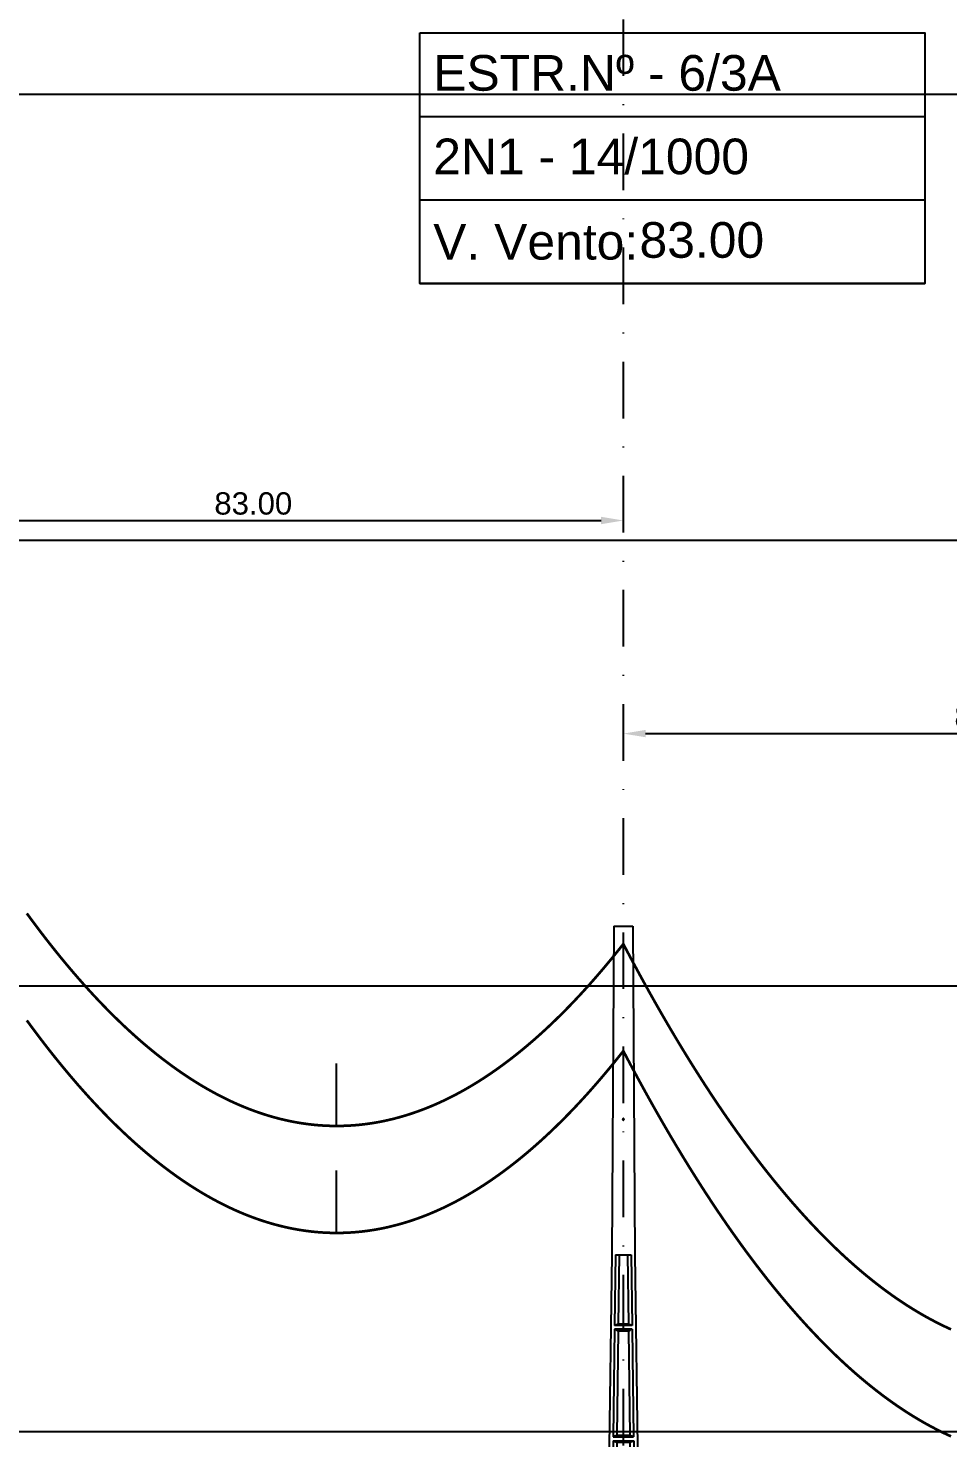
# Model space of a CAD drawing. Header units: metres. Extents: x -121 to 9872, y 3505 to 10721.
# Drawn here: x 6199.6 to 6302.7, y 9099.3 to 9257.4 of the extents above; entities that cross this region are included whole.
import ezdxf
from ezdxf.enums import TextEntityAlignment as Align

# ---------------------------------------------------------------- set-up
doc = ezdxf.new("R2010")
doc.units = ezdxf.units.M
doc.header["$PDMODE"] = 2
doc.linetypes.add('DASHDOT', pattern=[25.4, 12.7, -6.35, 0, -6.35])
for name, color, linetype in [('Cabeçalho', 7, 'Continuous'), ('CON-EOL- CA MAGNOLIA', 210, 'Continuous'), ('cotas', 7, 'Continuous'), ('Grade', 9, 'Continuous'), ('Ind.Rot', 8, 'DASHDOT'), ('POSTE DT', 7, 'Continuous')]:
    doc.layers.add(name, color=color, linetype=linetype)
doc.styles.add('Arial', font='arial.ttf')
doc.styles.add('SIMM-PADRÃO_(TXT)', font='arial.ttf', dxfattribs={"height": 2})
doc.styles.get("Standard").update_dxf_attribs({"font": 'arial.ttf'})
doc.dimstyles.new('ISO-25', dxfattribs={"dimtxt": 2.5, "dimasz": 2.5, "dimexe": 1.25, "dimexo": 0.625, "dimtad": 1, "dimzin": 1, "dimtxsty": 'Standard', "dimcen": 2.5, "dimaunit": 1, "dimadec": 3, "dimazin": 3, "dimtfac": 1, "dimtmove": 0, "dimatfit": 3, "dimfxlon": 1, "dimarcsym": 0})

# ---------------------------------------------------------------- blocks, each defined once
blk = doc.blocks.new('*U1')
at = {"layer": 'POSTE DT', "extrusion": (0, 1, 0)}
for p, q in [((-3.31, 378.23), (-4.05, 262)), ((-3.31, 378.23), (3.31, 378.23)), ((3.31, 378.23), (4.06, 262)), ((-4.05, 262), (-7.72, 0)), ((-4.05, 262), (-4.05, 262)), ((-2.73, 262), (-3.08, 237.05)), ((-2.73, 262), (2.75, 262)), ((-1.42, 262), (-1.77, 237.57)), ((1.43, 262), (1.77, 237.57)), ((2.75, 262), (3.1, 237.05)), ((4.06, 262), (7.72, 0)), ((-3.1, 235.74), (-3.63, 197.65)), ((3.11, 235.73), (-3.1, 235.74)), ((3.1, 237.05), (-3.08, 237.05)), ((-1.8, 235.21), (-2.32, 198.19)), ((1.8, 235.21), (2.32, 198.19)), ((3.11, 235.73), (3.65, 197.65)), ((-3.65, 196.34), (-4.19, 158.25)), ((-2.35, 195.8), (-2.87, 158.8)), ((2.35, 195.8), (2.87, 158.8)), ((3.66, 196.34), (4.2, 158.25)), ((-4.21, 156.94), (-4.74, 118.85)), ((-2.9, 156.39), (-3.42, 119.41)), ((2.91, 156.39), (3.42, 119.41)), ((4.21, 156.94), (4.75, 118.85)), ((-4.76, 117.54), (-5.29, 79.45)), ((4.77, 117.54), (-4.76, 117.54)), ((4.75, 118.85), (-4.74, 118.85)), ((-3.46, 116.98), (-3.97, 80.02)), ((3.46, 116.98), (3.98, 80.02)), ((4.77, 117.54), (5.3, 79.45)), ((-5.31, 78.14), (-5.85, 40.06)), ((5.32, 78.14), (-5.31, 78.14)), ((5.3, 79.45), (-5.29, 79.45)), ((-4.01, 77.57), (-4.53, 40.63)), ((4.01, 77.57), (4.53, 40.63)), ((5.32, 78.14), (5.85, 40.06)), ((5.85, 40.06), (-5.85, 40.06)), ((-5.86, 38.74), (-6.41, 0)), ((5.87, 38.74), (-5.86, 38.74)), ((-4.56, 38.17), (-5.1, 0)), ((4.56, 38.17), (5.1, 0)), ((5.87, 38.74), (6.41, 0)), ((-6.41, 0), (-7.72, 0)), ((-5.1, 0), (-6.41, 0)), ((5.1, 0), (-5.1, 0)), ((6.41, 0), (5.1, 0)), ((7.72, 0), (6.41, 0))]:
    blk.add_line(p, q, dxfattribs=at)
at = {"layer": 'POSTE DT', "ltscale": 3}
for points in [[(-3.65, 196.34), (3.66, 196.34)], [(-3.63, 197.65), (3.65, 197.65)], [(-4.21, 156.94), (4.21, 156.94)], [(4.2, 158.25), (-4.19, 158.25)]]:
    blk.add_lwpolyline(points, dxfattribs=at)
at = {"layer": 'POSTE DT'}
for points, knots in [([(0.25, 309.94), (0.25, 309.93), (0.25, 309.93), (0.25, 309.92), (0.25, 309.91), (0.25, 309.9), (0.25, 309.89), (0.24, 309.85), (0.22, 309.82), (0.19, 309.77), (0.16, 309.74), (0.11, 309.71), (0.08, 309.7), (0.01, 309.68), (-0.02, 309.68), (-0.08, 309.7), (-0.11, 309.71), (-0.16, 309.74), (-0.18, 309.76), (-0.21, 309.8), (-0.22, 309.82), (-0.24, 309.85), (-0.24, 309.87), (-0.25, 309.89), (-0.25, 309.9), (-0.25, 309.92), (-0.25, 309.92), (-0.25, 309.93), (-0.25, 309.94), (-0.25, 309.95), (-0.25, 309.95), (-0.25, 309.96), (-0.25, 309.97), (-0.24, 310), (-0.23, 310.02), (-0.21, 310.07), (-0.2, 310.09), (-0.15, 310.14), (-0.13, 310.15), (-0.07, 310.18), (-0.03, 310.19), (0.03, 310.19), (0.06, 310.18), (0.12, 310.16), (0.14, 310.14), (0.18, 310.11), (0.2, 310.09), (0.21, 310.06), (0.22, 310.05), (0.23, 310.04), (0.24, 310.01), (0.24, 309.99), (0.25, 309.97), (0.25, 309.96), (0.25, 309.95), (0.25, 309.94), (0.25, 309.94), (0.25, 309.94), (0.25, 309.94)], [-54.728303, -54.728303, -54.728303, -54.728303, -54.309038, -54.309038, -53.647169, -53.647169, -52.532885, -52.532885, -48.86224, -48.86224, -45.282765, -45.282765, -41.52867, -41.52867, -37.867486, -37.867486, -34.454589, -34.454589, -31.301423, -31.301423, -28.48103, -28.48103, -26.961755, -26.961755, -25.7544, -25.7544, -25.136228, -25.136228, -24.64409, -24.64409, -24.094201, -24.094201, -23.191199, -23.191199, -20.494482, -20.494482, -17.342863, -17.342863, -13.645538, -13.645538, -9.835989, -9.835989, -6.296781, -6.296781, -3.005029, -3.005029, 0, 0, 0, 1.527594, 1.527594, 3.697216, 3.697216, 4.489727, 4.489727, 5.01438, 5.01438, 5.095313, 5.095313, 5.095313, 5.095313]), ([(-3.1, 235.74), (-2.88, 235.65), (-2.67, 235.56), (-2.23, 235.39), (-2.02, 235.3), (-1.8, 235.21)], [0.055576, 0.055576, 0.055576, 0.055576, 56.767409, 56.767409, 113.50757, 113.50757, 113.50757, 113.50757]), ([(-1.77, 237.57), (-1.99, 237.49), (-2.21, 237.4), (-2.64, 237.22), (-2.86, 237.14), (-3.08, 237.05)], [0, 0, 0, 0, 56.660495, 56.660495, 113.412826, 113.412826, 113.412826, 113.412826]), ([(-1.8, 235.21), (-1.2, 235.21), (-0.6, 235.21), (0.6, 235.21), (1.2, 235.21), (1.8, 235.21)], [0, 0, 0, 0, 68.567797, 68.567797, 137.136247, 137.136247, 137.136247, 137.136247]), ([(1.77, 237.57), (1.18, 237.57), (0.59, 237.57), (-0.59, 237.57), (-1.18, 237.57), (-1.77, 237.57)], [0, 0, 0, 0, 67.306894, 67.306894, 134.614447, 134.614447, 134.614447, 134.614447]), ([(3.1, 237.05), (2.87, 237.14), (2.65, 237.23), (2.21, 237.4), (1.99, 237.49), (1.77, 237.57)], [0, 0, 0, 0, 56.738948, 56.738948, 113.38731, 113.38731, 113.38731, 113.38731]), ([(1.8, 235.21), (2.02, 235.3), (2.24, 235.38), (2.68, 235.56), (2.89, 235.65), (3.11, 235.73)], [0, 0, 0, 0, 56.845349, 56.845349, 113.599799, 113.599799, 113.599799, 113.599799]), ([(-3.65, 196.34), (-3.43, 196.25), (-3.22, 196.16), (-2.78, 195.98), (-2.57, 195.89), (-2.35, 195.8)], [0.054307, 0.054307, 0.054307, 0.054307, 63.527131, 63.527131, 127.063246, 127.063246, 127.063246, 127.063246]), ([(-2.32, 198.19), (-2.54, 198.1), (-2.76, 198.01), (-3.2, 197.83), (-3.41, 197.74), (-3.63, 197.65)], [0, 0, 0, 0, 63.412073, 63.412073, 126.777421, 126.777421, 126.777421, 126.777421]), ([(-2.35, 195.8), (-1.57, 195.8), (-0.78, 195.8), (0.79, 195.8), (1.57, 195.8), (2.35, 195.8)], [0, 0, 0, 0, 89.585713, 89.585713, 179.17191, 179.17191, 179.17191, 179.17191]), ([(2.32, 198.19), (1.55, 198.19), (0.77, 198.19), (-0.77, 198.19), (-1.55, 198.19), (-2.32, 198.19)], [0, 0, 0, 0, 88.31008, 88.31008, 176.620652, 176.620652, 176.620652, 176.620652]), ([(3.65, 197.65), (3.43, 197.74), (3.2, 197.83), (2.76, 198.01), (2.54, 198.1), (2.32, 198.19)], [0, 0, 0, 0, 63.488119, 63.488119, 126.880939, 126.880939, 126.880939, 126.880939]), ([(2.35, 195.8), (2.57, 195.89), (2.79, 195.98), (3.23, 196.16), (3.45, 196.25), (3.66, 196.34)], [0, 0, 0, 0, 63.60246, 63.60246, 127.109696, 127.109696, 127.109696, 127.109696]), ([(-4.21, 156.94), (-3.99, 156.85), (-3.77, 156.75), (-3.34, 156.57), (-3.12, 156.48), (-2.9, 156.39)], [0.053423, 0.053423, 0.053423, 0.053423, 70.429742, 70.429742, 140.90167, 140.90167, 140.90167, 140.90167]), ([(-2.87, 158.8), (-3.09, 158.71), (-3.31, 158.62), (-3.75, 158.43), (-3.97, 158.34), (-4.19, 158.25)], [0, 0, 0, 0, 70.301707, 70.301707, 140.590947, 140.590947, 140.590947, 140.590947]), ([(-2.9, 156.39), (-1.94, 156.39), (-0.97, 156.39), (0.97, 156.39), (1.94, 156.39), (2.91, 156.39)], [0, 0, 0, 0, 110.60219, 110.60219, 221.20473, 221.20473, 221.20473, 221.20473]), ([(2.87, 158.8), (1.92, 158.8), (0.96, 158.8), (-0.96, 158.8), (-1.91, 158.8), (-2.87, 158.8)], [0, 0, 0, 0, 109.314454, 109.314454, 218.629264, 218.629264, 218.629264, 218.629264]), ([(4.2, 158.25), (3.98, 158.34), (3.76, 158.44), (3.31, 158.62), (3.09, 158.71), (2.87, 158.8)], [0, 0, 0, 0, 70.379198, 70.379198, 140.659718, 140.659718, 140.659718, 140.659718]), ([(2.91, 156.39), (3.12, 156.48), (3.34, 156.57), (3.78, 156.75), (4, 156.85), (4.21, 156.94)], [0, 0, 0, 0, 70.506649, 70.506649, 140.914701, 140.914701, 140.914701, 140.914701]), ([(-4.76, 117.54), (-4.54, 117.45), (-4.32, 117.35), (-3.89, 117.17), (-3.67, 117.07), (-3.46, 116.98)], [0.052784, 0.052784, 0.052784, 0.052784, 77.438432, 77.438432, 154.950301, 154.950301, 154.950301, 154.950301]), ([(-3.42, 119.41), (-3.64, 119.32), (-3.86, 119.23), (-4.3, 119.04), (-4.52, 118.95), (-4.74, 118.85)], [0, 0, 0, 0, 77.299547, 77.299547, 154.618634, 154.618634, 154.618634, 154.618634]), ([(-3.46, 116.98), (-2.3, 116.98), (-1.15, 116.98), (1.15, 116.98), (2.31, 116.98), (3.46, 116.98)], [0, 0, 0, 0, 131.617604, 131.617604, 263.235447, 263.235447, 263.235447, 263.235447]), ([(3.42, 119.41), (2.28, 119.41), (1.14, 119.41), (-1.14, 119.41), (-2.28, 119.41), (-3.42, 119.41)], [0, 0, 0, 0, 130.319901, 130.319901, 260.640046, 260.640046, 260.640046, 260.640046]), ([(4.75, 118.85), (4.53, 118.95), (4.31, 119.04), (3.87, 119.23), (3.64, 119.32), (3.42, 119.41)], [0, 0, 0, 0, 77.381597, 77.381597, 154.66183, 154.66183, 154.66183, 154.66183]), ([(3.46, 116.98), (3.68, 117.07), (3.89, 117.17), (4.33, 117.35), (4.55, 117.45), (4.77, 117.54)], [0, 0, 0, 0, 77.520013, 77.520013, 154.938747, 154.938747, 154.938747, 154.938747]), ([(-3.97, 80.02), (-4.19, 79.93), (-4.41, 79.83), (-4.85, 79.64), (-5.07, 79.55), (-5.29, 79.45)], [0, 0, 0, 0, 84.379671, 84.379671, 168.809376, 168.809376, 168.809376, 168.809376]), ([(3.98, 80.02), (2.65, 80.02), (1.33, 80.02), (-1.32, 80.02), (-2.65, 80.02), (-3.97, 80.02)], [0, 0, 0, 0, 151.326157, 151.326157, 302.652465, 302.652465, 302.652465, 302.652465]), ([(5.3, 79.45), (5.08, 79.55), (4.86, 79.64), (4.42, 79.83), (4.2, 79.93), (3.98, 80.02)], [0, 0, 0, 0, 84.46863, 84.46863, 168.833721, 168.833721, 168.833721, 168.833721]), ([(-5.31, 78.14), (-5.09, 78.05), (-4.88, 77.95), (-4.44, 77.76), (-4.23, 77.67), (-4.01, 77.57)], [0.052308, 0.052308, 0.052308, 0.052308, 84.527725, 84.527725, 169.158824, 169.158824, 169.158824, 169.158824]), ([(-4.01, 77.57), (-2.67, 77.57), (-1.34, 77.57), (1.34, 77.57), (2.67, 77.57), (4.01, 77.57)], [0, 0, 0, 0, 152.632212, 152.632212, 305.264569, 305.264569, 305.264569, 305.264569]), ([(4.01, 77.57), (4.23, 77.67), (4.45, 77.76), (4.88, 77.95), (5.1, 78.05), (5.32, 78.14)], [0, 0, 0, 0, 84.616316, 84.616316, 169.129178, 169.129178, 169.129178, 169.129178]), ([(-4.53, 40.63), (-4.75, 40.53), (-4.97, 40.44), (-5.41, 40.25), (-5.63, 40.15), (-5.85, 40.06)], [0, 0, 0, 0, 91.523648, 91.523648, 183.126775, 183.126775, 183.126775, 183.126775]), ([(4.53, 40.63), (3.02, 40.63), (1.51, 40.63), (-1.51, 40.63), (-3.02, 40.63), (-4.53, 40.63)], [0, 0, 0, 0, 172.33304, 172.33304, 344.666151, 344.666151, 344.666151, 344.666151]), ([(5.85, 40.06), (5.63, 40.15), (5.41, 40.25), (4.97, 40.44), (4.75, 40.53), (4.53, 40.63)], [0, 0, 0, 0, 91.621326, 91.621326, 183.137324, 183.137324, 183.137324, 183.137324]), ([(-5.86, 38.74), (-5.65, 38.65), (-5.43, 38.55), (-5, 38.36), (-4.78, 38.26), (-4.56, 38.17)], [0.026524, 0.026524, 0.026524, 0.026524, 91.679563, 91.679563, 183.466041, 183.466041, 183.466041, 183.466041]), ([(-4.56, 38.17), (-3.04, 38.17), (-1.52, 38.17), (1.52, 38.17), (3.04, 38.17), (4.56, 38.17)], [0, 0, 0, 0, 173.646192, 173.646192, 347.292451, 347.292451, 347.292451, 347.292451]), ([(4.56, 38.17), (4.78, 38.26), (5, 38.36), (5.43, 38.55), (5.65, 38.65), (5.87, 38.74)], [0, 0, 0, 0, 91.776928, 91.776928, 183.448614, 183.448614, 183.448614, 183.448614])]:
    blk.add_open_spline(points, degree=3, knots=knots, dxfattribs=at)
blk = doc.blocks.new('Bloco P Sup')
at = {"layer": 'Cabeçalho'}
blk.add_lwpolyline([(-11.66, -3.34), (44.97, -3.34), (44.97, -31.45), (-11.66, -31.45)], close=True, dxfattribs=at)
for points in [[(-11.66, -12.71), (44.97, -12.71)], [(-11.66, -22.08), (44.97, -22.08)], [(-11.66, -31.45), (44.97, -31.45)]]:
    blk.add_lwpolyline(points, dxfattribs=at)
at = {"layer": 'Cabeçalho', "style": 'Arial'}
blk.add_text('V. Vento:', height=4, dxfattribs=at).set_placement((-10.16, -26.77), align=Align.MIDDLE_LEFT)
at = {"layer": 'Cabeçalho', "style": 'SIMM-PADRÃO_(TXT)'}
for tag, p in [('ESTRUTURANUM', (-10.16, -11.03)), ('TIPO_ESFORÇO', (-10.16, -20.4)), ('VÃOVENTO', (12.97, -29.77))]:
    blk.add_attdef(tag, text='', height=4, dxfattribs=at).set_placement(p, align=Align.BOTTOM_LEFT)
blk = doc.blocks.new('*D119')
at = {"layer": 'cotas', "color": 0, "lineweight": -2, "transparency": 16777216}
for p, q in [((6183.31, 9201.19), (6183.31, 9203.44)), ((6266.31, 9201.19), (6266.31, 9203.44)), ((6185.81, 9202.19), (6263.81, 9202.19))]:
    blk.add_line(p, q, dxfattribs=at)
at = {"layer": 'cotas', "color": 0, "transparency": 16777216}
for points in [[(6185.81, 9202.61), (6185.81, 9201.78), (6183.31, 9202.19)], [(6263.81, 9202.61), (6263.81, 9201.78), (6266.31, 9202.19)]]:
    blk.add_solid(points, dxfattribs=at)
at = {"layer": 'Defpoints', "color": 0, "transparency": 16777216}
for p in [(6266.31, 9202.19), (6183.31, 9187.44), (6266.31, 9156.69)]:
    blk.add_point(p, dxfattribs=at)
at = {"layer": 'cotas', "color": 0, "transparency": 16777216, "insert": (6224.81, 9204.09), "char_height": 2.5, "attachment_point": 5}
blk.add_mtext('83.00', dxfattribs=at)
blk = doc.blocks.new('*D120')
at = {"layer": 'cotas', "color": 0, "lineweight": -2, "transparency": 16777216}
for p, q in [((6266.31, 9177.29), (6266.31, 9179.54)), ((6268.81, 9178.29), (6346.81, 9178.29)), ((6349.31, 9177.29), (6349.31, 9179.54))]:
    blk.add_line(p, q, dxfattribs=at)
at = {"layer": 'cotas', "color": 0, "transparency": 16777216}
for points in [[(6268.81, 9178.71), (6268.81, 9177.88), (6266.31, 9178.29)], [(6346.81, 9178.71), (6346.81, 9177.88), (6349.31, 9178.29)]]:
    blk.add_solid(points, dxfattribs=at)
at = {"layer": 'Defpoints', "color": 0, "transparency": 16777216}
for p in [(6349.31, 9178.29), (6266.31, 9156.69), (6349.31, 9134.97)]:
    blk.add_point(p, dxfattribs=at)
at = {"layer": 'cotas', "color": 0, "transparency": 16777216, "insert": (6307.81, 9180.2), "char_height": 2.5, "attachment_point": 5}
blk.add_mtext('83.00', dxfattribs=at)

msp = doc.modelspace()

# ---------------------------------------------------------------- linework, layer by layer
at = {"layer": 'CON-EOL- CA MAGNOLIA'}
for p, q in [((6234.16, 9134.285), (6234.16, 9141.285)), ((6234.16, 9122.285), (6234.16, 9129.285)), ((6234.16, 9122.285), (6234.16, 9129.285))]:
    msp.add_line(p, q, dxfattribs=at)
at = {"layer": 'CON-EOL- CA MAGNOLIA', "const_width": 0.3}
for points in [[(6199.413, 9158.127), (6199.826, 9157.563), (6200.239, 9157.005), (6200.652, 9156.455), (6201.065, 9155.911), (6201.478, 9155.374), (6201.891, 9154.844), (6202.304, 9154.32), (6202.717, 9153.803), (6203.13, 9153.293), (6203.543, 9152.79), (6203.956, 9152.294), (6204.369, 9151.804), (6204.782, 9151.321), (6205.195, 9150.845), (6205.608, 9150.376), (6206.02, 9149.914), (6206.433, 9149.458), (6206.846, 9149.009), (6207.259, 9148.567), (6207.672, 9148.131), (6208.085, 9147.702), (6208.498, 9147.28), (6208.911, 9146.865), (6209.324, 9146.457), (6209.737, 9146.055), (6210.15, 9145.66), (6210.563, 9145.272), (6210.976, 9144.89), (6211.389, 9144.516), (6211.802, 9144.148), (6212.214, 9143.787), (6212.627, 9143.432), (6213.04, 9143.085), (6213.453, 9142.744), (6213.866, 9142.409), (6214.279, 9142.082), (6214.692, 9141.761), (6215.105, 9141.448), (6215.518, 9141.14), (6215.931, 9140.84), (6216.344, 9140.546), (6216.757, 9140.259), (6217.17, 9139.979), (6217.583, 9139.705), (6217.996, 9139.439), (6218.409, 9139.179), (6218.821, 9138.925), (6219.234, 9138.679), (6219.647, 9138.439), (6220.06, 9138.206), (6220.473, 9137.979), (6220.886, 9137.76), (6221.299, 9137.547), (6221.712, 9137.341), (6222.125, 9137.141), (6222.538, 9136.949), (6222.951, 9136.763), (6223.364, 9136.584), (6223.777, 9136.411), (6224.19, 9136.245), (6224.603, 9136.086), (6225.015, 9135.934), (6225.428, 9135.788), (6225.841, 9135.65), (6226.254, 9135.517), (6226.667, 9135.392), (6227.08, 9135.273), (6227.493, 9135.161), (6227.906, 9135.056), (6228.319, 9134.958), (6228.732, 9134.866), (6229.145, 9134.781), (6229.558, 9134.703), (6229.971, 9134.631), (6230.384, 9134.566), (6230.797, 9134.508), (6231.209, 9134.457), (6231.622, 9134.412), (6232.035, 9134.374), (6232.448, 9134.343), (6232.861, 9134.318), (6233.274, 9134.3), (6233.687, 9134.289), (6234.1, 9134.285), (6234.513, 9134.287), (6234.926, 9134.297), (6235.339, 9134.312), (6235.752, 9134.335), (6236.165, 9134.364), (6236.578, 9134.4), (6236.991, 9134.443), (6237.404, 9134.492), (6237.816, 9134.549), (6238.229, 9134.611), (6238.642, 9134.681), (6239.055, 9134.757), (6239.468, 9134.841), (6239.881, 9134.93), (6240.294, 9135.027), (6240.707, 9135.13), (6241.12, 9135.24), (6241.533, 9135.357), (6241.946, 9135.48), (6242.359, 9135.61), (6242.772, 9135.747), (6243.185, 9135.891), (6243.598, 9136.041), (6244.01, 9136.198), (6244.423, 9136.362), (6244.836, 9136.532), (6245.249, 9136.71), (6245.662, 9136.894), (6246.075, 9137.085), (6246.488, 9137.282), (6246.901, 9137.486), (6247.314, 9137.697), (6247.727, 9137.915), (6248.14, 9138.139), (6248.553, 9138.37), (6248.966, 9138.608), (6249.379, 9138.853), (6249.792, 9139.104), (6250.205, 9139.362), (6250.617, 9139.627), (6251.03, 9139.898), (6251.443, 9140.177), (6251.856, 9140.462), (6252.269, 9140.753), (6252.682, 9141.052), (6253.095, 9141.357), (6253.508, 9141.669), (6253.921, 9141.988), (6254.334, 9142.313), (6254.747, 9142.646), (6255.16, 9142.984), (6255.573, 9143.33), (6255.986, 9143.683), (6256.399, 9144.042), (6256.811, 9144.408), (6257.224, 9144.78), (6257.637, 9145.16), (6258.05, 9145.546), (6258.463, 9145.939), (6258.876, 9146.339), (6259.289, 9146.745), (6259.702, 9147.158), (6260.115, 9147.578), (6260.528, 9148.005), (6260.941, 9148.439), (6261.354, 9148.879), (6261.767, 9149.326), (6262.18, 9149.78), (6262.593, 9150.24), (6263.006, 9150.708), (6263.418, 9151.182), (6263.831, 9151.663), (6264.244, 9152.15), (6264.657, 9152.645), (6265.07, 9153.146), (6265.483, 9153.654), (6265.896, 9154.168), (6266.309, 9154.69)], [(6266.309, 9154.69), (6266.722, 9153.905), (6267.135, 9153.128), (6267.548, 9152.357), (6267.961, 9151.593), (6268.374, 9150.835), (6268.787, 9150.085), (6269.2, 9149.341), (6269.612, 9148.605), (6270.025, 9147.875), (6270.438, 9147.152), (6270.851, 9146.435), (6271.264, 9145.726), (6271.677, 9145.023), (6272.09, 9144.327), (6272.503, 9143.638), (6272.916, 9142.956), (6273.329, 9142.281), (6273.742, 9141.612), (6274.155, 9140.951), (6274.568, 9140.296), (6274.981, 9139.648), (6275.394, 9139.006), (6275.807, 9138.372), (6276.219, 9137.744), (6276.632, 9137.123), (6277.045, 9136.509), (6277.458, 9135.902), (6277.871, 9135.301), (6278.284, 9134.708), (6278.697, 9134.121), (6279.11, 9133.541), (6279.523, 9132.967), (6279.936, 9132.401), (6280.349, 9131.841), (6280.762, 9131.288), (6281.175, 9130.742), (6281.588, 9130.202), (6282.001, 9129.67), (6282.413, 9129.144), (6282.826, 9128.625), (6283.239, 9128.112), (6283.652, 9127.607), (6284.065, 9127.108), (6284.478, 9126.616), (6284.891, 9126.131), (6285.304, 9125.652), (6285.717, 9125.181), (6286.13, 9124.716), (6286.543, 9124.258), (6286.956, 9123.806), (6287.369, 9123.362), (6287.782, 9122.924), (6288.195, 9122.493), (6288.608, 9122.068), (6289.02, 9121.651), (6289.433, 9121.24), (6289.846, 9120.836), (6290.259, 9120.439), (6290.672, 9120.048), (6291.085, 9119.664), (6291.498, 9119.287), (6291.911, 9118.917), (6292.324, 9118.553), (6292.737, 9118.197), (6293.15, 9117.847), (6293.563, 9117.503), (6293.976, 9117.167), (6294.389, 9116.837), (6294.802, 9116.514), (6295.214, 9116.198), (6295.627, 9115.888), (6296.04, 9115.585), (6296.453, 9115.289), (6296.866, 9115), (6297.279, 9114.717), (6297.692, 9114.441), (6298.105, 9114.172), (6298.518, 9113.91), (6298.931, 9113.654), (6299.344, 9113.405), (6299.757, 9113.163), (6300.17, 9112.927), (6300.583, 9112.699), (6300.996, 9112.477), (6301.409, 9112.262), (6301.821, 9112.053), (6302.234, 9111.851), (6302.647, 9111.656), (6303.06, 9111.468)], [(6199.413, 9146.127), (6199.826, 9145.563), (6200.239, 9145.005), (6200.652, 9144.455), (6201.065, 9143.911), (6201.478, 9143.374), (6201.891, 9142.843), (6202.304, 9142.32), (6202.717, 9141.803), (6203.13, 9141.293), (6203.543, 9140.79), (6203.956, 9140.294), (6204.369, 9139.804), (6204.782, 9139.321), (6205.195, 9138.845), (6205.608, 9138.376), (6206.02, 9137.914), (6206.433, 9137.458), (6206.846, 9137.009), (6207.259, 9136.567), (6207.672, 9136.131), (6208.085, 9135.702), (6208.498, 9135.28), (6208.911, 9134.865), (6209.324, 9134.457), (6209.737, 9134.055), (6210.15, 9133.66), (6210.563, 9133.272), (6210.976, 9132.89), (6211.389, 9132.516), (6211.802, 9132.148), (6212.214, 9131.787), (6212.627, 9131.432), (6213.04, 9131.085), (6213.453, 9130.744), (6213.866, 9130.41), (6214.279, 9130.082), (6214.692, 9129.761), (6215.105, 9129.447), (6215.518, 9129.14), (6215.931, 9128.84), (6216.344, 9128.546), (6216.757, 9128.259), (6217.17, 9127.979), (6217.583, 9127.705), (6217.996, 9127.439), (6218.409, 9127.179), (6218.821, 9126.925), (6219.234, 9126.679), (6219.647, 9126.439), (6220.06, 9126.206), (6220.473, 9125.979), (6220.886, 9125.76), (6221.299, 9125.547), (6221.712, 9125.341), (6222.125, 9125.141), (6222.538, 9124.949), (6222.951, 9124.763), (6223.364, 9124.584), (6223.777, 9124.411), (6224.19, 9124.245), (6224.603, 9124.086), (6225.015, 9123.934), (6225.428, 9123.788), (6225.841, 9123.65), (6226.254, 9123.517), (6226.667, 9123.392), (6227.08, 9123.273), (6227.493, 9123.161), (6227.906, 9123.056), (6228.319, 9122.958), (6228.732, 9122.866), (6229.145, 9122.781), (6229.558, 9122.703), (6229.971, 9122.631), (6230.384, 9122.566), (6230.797, 9122.508), (6231.209, 9122.457), (6231.622, 9122.412), (6232.035, 9122.374), (6232.448, 9122.343), (6232.861, 9122.318), (6233.274, 9122.3), (6233.687, 9122.289), (6234.1, 9122.285), (6234.513, 9122.287), (6234.926, 9122.297), (6235.339, 9122.312), (6235.752, 9122.335), (6236.165, 9122.364), (6236.578, 9122.4), (6236.991, 9122.443), (6237.404, 9122.492), (6237.816, 9122.549), (6238.229, 9122.611), (6238.642, 9122.681), (6239.055, 9122.757), (6239.468, 9122.84), (6239.881, 9122.93), (6240.294, 9123.027), (6240.707, 9123.13), (6241.12, 9123.24), (6241.533, 9123.357), (6241.946, 9123.48), (6242.359, 9123.61), (6242.772, 9123.747), (6243.185, 9123.891), (6243.598, 9124.041), (6244.01, 9124.198), (6244.423, 9124.362), (6244.836, 9124.533), (6245.249, 9124.71), (6245.662, 9124.894), (6246.075, 9125.084), (6246.488, 9125.282), (6246.901, 9125.486), (6247.314, 9125.697), (6247.727, 9125.915), (6248.14, 9126.139), (6248.553, 9126.37), (6248.966, 9126.608), (6249.379, 9126.853), (6249.792, 9127.104), (6250.205, 9127.362), (6250.617, 9127.627), (6251.03, 9127.898), (6251.443, 9128.177), (6251.856, 9128.462), (6252.269, 9128.753), (6252.682, 9129.052), (6253.095, 9129.357), (6253.508, 9129.669), (6253.921, 9129.988), (6254.334, 9130.313), (6254.747, 9130.645), (6255.16, 9130.984), (6255.573, 9131.33), (6255.986, 9131.683), (6256.399, 9132.042), (6256.811, 9132.408), (6257.224, 9132.78), (6257.637, 9133.16), (6258.05, 9133.546), (6258.463, 9133.939), (6258.876, 9134.339), (6259.289, 9134.745), (6259.702, 9135.158), (6260.115, 9135.578), (6260.528, 9136.005), (6260.941, 9136.439), (6261.354, 9136.879), (6261.767, 9137.326), (6262.18, 9137.78), (6262.593, 9138.24), (6263.006, 9138.708), (6263.418, 9139.182), (6263.831, 9139.663), (6264.244, 9140.15), (6264.657, 9140.645), (6265.07, 9141.146), (6265.483, 9141.654), (6265.896, 9142.168), (6266.309, 9142.69)], [(6199.413, 9146.127), (6199.826, 9145.563), (6200.239, 9145.005), (6200.652, 9144.455), (6201.065, 9143.911), (6201.478, 9143.374), (6201.891, 9142.843), (6202.304, 9142.32), (6202.717, 9141.803), (6203.13, 9141.293), (6203.543, 9140.79), (6203.956, 9140.294), (6204.369, 9139.804), (6204.782, 9139.321), (6205.195, 9138.845), (6205.608, 9138.376), (6206.02, 9137.914), (6206.433, 9137.458), (6206.846, 9137.009), (6207.259, 9136.567), (6207.672, 9136.131), (6208.085, 9135.702), (6208.498, 9135.28), (6208.911, 9134.865), (6209.324, 9134.457), (6209.737, 9134.055), (6210.15, 9133.66), (6210.563, 9133.272), (6210.976, 9132.89), (6211.389, 9132.516), (6211.802, 9132.148), (6212.214, 9131.787), (6212.627, 9131.432), (6213.04, 9131.085), (6213.453, 9130.744), (6213.866, 9130.409), (6214.279, 9130.082), (6214.692, 9129.761), (6215.105, 9129.448), (6215.518, 9129.14), (6215.931, 9128.84), (6216.344, 9128.546), (6216.757, 9128.259), (6217.17, 9127.979), (6217.583, 9127.705), (6217.996, 9127.439), (6218.409, 9127.179), (6218.821, 9126.925), (6219.234, 9126.679), (6219.647, 9126.439), (6220.06, 9126.206), (6220.473, 9125.979), (6220.886, 9125.76), (6221.299, 9125.547), (6221.712, 9125.341), (6222.125, 9125.141), (6222.538, 9124.949), (6222.951, 9124.763), (6223.364, 9124.584), (6223.777, 9124.411), (6224.19, 9124.245), (6224.603, 9124.086), (6225.015, 9123.934), (6225.428, 9123.788), (6225.841, 9123.65), (6226.254, 9123.517), (6226.667, 9123.392), (6227.08, 9123.273), (6227.493, 9123.161), (6227.906, 9123.056), (6228.319, 9122.958), (6228.732, 9122.866), (6229.145, 9122.781), (6229.558, 9122.703), (6229.971, 9122.631), (6230.384, 9122.566), (6230.797, 9122.508), (6231.209, 9122.457), (6231.622, 9122.412), (6232.035, 9122.374), (6232.448, 9122.343), (6232.861, 9122.318), (6233.274, 9122.3), (6233.687, 9122.289), (6234.1, 9122.285), (6234.513, 9122.287), (6234.926, 9122.297), (6235.339, 9122.312), (6235.752, 9122.335), (6236.165, 9122.364), (6236.578, 9122.4), (6236.991, 9122.443), (6237.404, 9122.492), (6237.816, 9122.549), (6238.229, 9122.611), (6238.642, 9122.681), (6239.055, 9122.757), (6239.468, 9122.841), (6239.881, 9122.93), (6240.294, 9123.027), (6240.707, 9123.13), (6241.12, 9123.24), (6241.533, 9123.357), (6241.946, 9123.48), (6242.359, 9123.61), (6242.772, 9123.747), (6243.185, 9123.891), (6243.598, 9124.041), (6244.01, 9124.198), (6244.423, 9124.362), (6244.836, 9124.532), (6245.249, 9124.71), (6245.662, 9124.894), (6246.075, 9125.084), (6246.488, 9125.282), (6246.901, 9125.486), (6247.314, 9125.697), (6247.727, 9125.915), (6248.14, 9126.139), (6248.553, 9126.37), (6248.966, 9126.608), (6249.379, 9126.853), (6249.792, 9127.104), (6250.205, 9127.362), (6250.617, 9127.627), (6251.03, 9127.898), (6251.443, 9128.177), (6251.856, 9128.462), (6252.269, 9128.753), (6252.682, 9129.052), (6253.095, 9129.357), (6253.508, 9129.669), (6253.921, 9129.988), (6254.334, 9130.313), (6254.747, 9130.646), (6255.16, 9130.984), (6255.573, 9131.33), (6255.986, 9131.683), (6256.399, 9132.042), (6256.811, 9132.408), (6257.224, 9132.78), (6257.637, 9133.16), (6258.05, 9133.546), (6258.463, 9133.939), (6258.876, 9134.339), (6259.289, 9134.745), (6259.702, 9135.158), (6260.115, 9135.578), (6260.528, 9136.005), (6260.941, 9136.439), (6261.354, 9136.879), (6261.767, 9137.326), (6262.18, 9137.78), (6262.593, 9138.24), (6263.006, 9138.708), (6263.418, 9139.182), (6263.831, 9139.663), (6264.244, 9140.15), (6264.657, 9140.645), (6265.07, 9141.146), (6265.483, 9141.654), (6265.896, 9142.168), (6266.309, 9142.69)], [(6266.309, 9142.69), (6266.722, 9141.905), (6267.135, 9141.128), (6267.548, 9140.357), (6267.961, 9139.593), (6268.374, 9138.835), (6268.787, 9138.085), (6269.2, 9137.341), (6269.612, 9136.605), (6270.025, 9135.875), (6270.438, 9135.152), (6270.851, 9134.435), (6271.264, 9133.726), (6271.677, 9133.023), (6272.09, 9132.327), (6272.503, 9131.639), (6272.916, 9130.956), (6273.329, 9130.281), (6273.742, 9129.612), (6274.155, 9128.951), (6274.568, 9128.296), (6274.981, 9127.648), (6275.394, 9127.006), (6275.807, 9126.372), (6276.219, 9125.744), (6276.632, 9125.123), (6277.045, 9124.509), (6277.458, 9123.902), (6277.871, 9123.301), (6278.284, 9122.708), (6278.697, 9122.121), (6279.11, 9121.541), (6279.523, 9120.967), (6279.936, 9120.401), (6280.349, 9119.841), (6280.762, 9119.288), (6281.175, 9118.742), (6281.588, 9118.202), (6282.001, 9117.67), (6282.413, 9117.144), (6282.826, 9116.625), (6283.239, 9116.112), (6283.652, 9115.607), (6284.065, 9115.108), (6284.478, 9114.616), (6284.891, 9114.131), (6285.304, 9113.652), (6285.717, 9113.181), (6286.13, 9112.716), (6286.543, 9112.258), (6286.956, 9111.806), (6287.369, 9111.362), (6287.782, 9110.924), (6288.195, 9110.493), (6288.608, 9110.068), (6289.02, 9109.651), (6289.433, 9109.24), (6289.846, 9108.836), (6290.259, 9108.439), (6290.672, 9108.048), (6291.085, 9107.664), (6291.498, 9107.287), (6291.911, 9106.917), (6292.324, 9106.553), (6292.737, 9106.197), (6293.15, 9105.847), (6293.563, 9105.503), (6293.976, 9105.167), (6294.389, 9104.837), (6294.802, 9104.514), (6295.214, 9104.198), (6295.627, 9103.888), (6296.04, 9103.585), (6296.453, 9103.289), (6296.866, 9103), (6297.279, 9102.717), (6297.692, 9102.441), (6298.105, 9102.172), (6298.518, 9101.91), (6298.931, 9101.654), (6299.344, 9101.405), (6299.757, 9101.163), (6300.17, 9100.927), (6300.583, 9100.699), (6300.996, 9100.477), (6301.409, 9100.262), (6301.821, 9100.053), (6302.234, 9099.851), (6302.647, 9099.656), (6303.06, 9099.468)], [(6266.309, 9142.69), (6266.722, 9141.905), (6267.135, 9141.128), (6267.548, 9140.357), (6267.961, 9139.593), (6268.374, 9138.835), (6268.787, 9138.085), (6269.2, 9137.341), (6269.612, 9136.605), (6270.025, 9135.875), (6270.438, 9135.152), (6270.851, 9134.435), (6271.264, 9133.726), (6271.677, 9133.023), (6272.09, 9132.327), (6272.503, 9131.638), (6272.916, 9130.956), (6273.329, 9130.281), (6273.742, 9129.612), (6274.155, 9128.951), (6274.568, 9128.296), (6274.981, 9127.648), (6275.394, 9127.006), (6275.807, 9126.372), (6276.219, 9125.744), (6276.632, 9125.123), (6277.045, 9124.509), (6277.458, 9123.902), (6277.871, 9123.301), (6278.284, 9122.708), (6278.697, 9122.121), (6279.11, 9121.541), (6279.523, 9120.967), (6279.936, 9120.401), (6280.349, 9119.841), (6280.762, 9119.288), (6281.175, 9118.742), (6281.588, 9118.202), (6282.001, 9117.67), (6282.413, 9117.144), (6282.826, 9116.625), (6283.239, 9116.112), (6283.652, 9115.607), (6284.065, 9115.108), (6284.478, 9114.616), (6284.891, 9114.131), (6285.304, 9113.653), (6285.717, 9113.181), (6286.13, 9112.716), (6286.543, 9112.258), (6286.956, 9111.806), (6287.369, 9111.362), (6287.782, 9110.924), (6288.195, 9110.493), (6288.608, 9110.068), (6289.02, 9109.651), (6289.433, 9109.24), (6289.846, 9108.836), (6290.259, 9108.439), (6290.672, 9108.048), (6291.085, 9107.664), (6291.498, 9107.287), (6291.911, 9106.917), (6292.324, 9106.553), (6292.737, 9106.197), (6293.15, 9105.847), (6293.563, 9105.503), (6293.976, 9105.167), (6294.389, 9104.837), (6294.802, 9104.514), (6295.214, 9104.198), (6295.627, 9103.888), (6296.04, 9103.585), (6296.453, 9103.289), (6296.866, 9103), (6297.279, 9102.717), (6297.692, 9102.441), (6298.105, 9102.172), (6298.518, 9101.91), (6298.931, 9101.654), (6299.344, 9101.405), (6299.757, 9101.163), (6300.17, 9100.927), (6300.583, 9100.699), (6300.996, 9100.477), (6301.409, 9100.262), (6301.821, 9100.053), (6302.234, 9099.851), (6302.647, 9099.656), (6303.06, 9099.468)]]:
    msp.add_lwpolyline(points, dxfattribs=at)
at = {"layer": 'Grade'}
for points in [[(0, 9250), (9859.453, 9250)], [(0, 9200), (9859.453, 9200)], [(0, 9150), (9859.453, 9150)], [(0, 9100), (9859.453, 9100)]]:
    msp.add_lwpolyline(points, dxfattribs=at)
at = {"layer": 'Ind.Rot', "linetype": 'DASHDOT', "ltscale": 0.5}
msp.add_lwpolyline([(6266.309, 10500), (6266.309, 8300)], dxfattribs=at)

# ---------------------------------------------------------------- block references
at = {"layer": 'Cabeçalho'}
msp.add_blockref('Bloco P Sup', (6255.151, 9260.231), dxfattribs=at).add_auto_attribs({'ESTRUTURANUM': 'ESTR.Nº - 6/3A', 'TIPO_ESFORÇO': '2N1 - 14/1000', 'VÃOVENTO': '83.00'})
at = {"layer": 'POSTE DT', "xscale": 0.3172702451939489, "yscale": 0.3172702451939489, "zscale": 0.3172702451939489}
msp.add_blockref('*U1', (6266.309, 9036.69), dxfattribs=at)

# ---------------------------------------------------------------- dimensions: what is measured, and where the dimension line sits
at = {"layer": 'cotas'}
for base, p1, p2, picture, middle in [((6266.309, 9202.193), (6183.309, 9187.44), (6266.309, 9156.69), '*D119', (6224.809, 9204.095)), ((6349.309, 9178.294), (6266.309, 9156.69), (6349.309, 9134.97), '*D120', (6307.809, 9180.196))]:
    dim = msp.add_linear_dim(base=base, p1=p1, p2=p2, dimstyle='ISO-25', dxfattribs=at)
    dim.commit()
    dim.dimension.update_dxf_attribs({"geometry": picture, "text_midpoint": middle})

doc.saveas('drawing.dxf')
